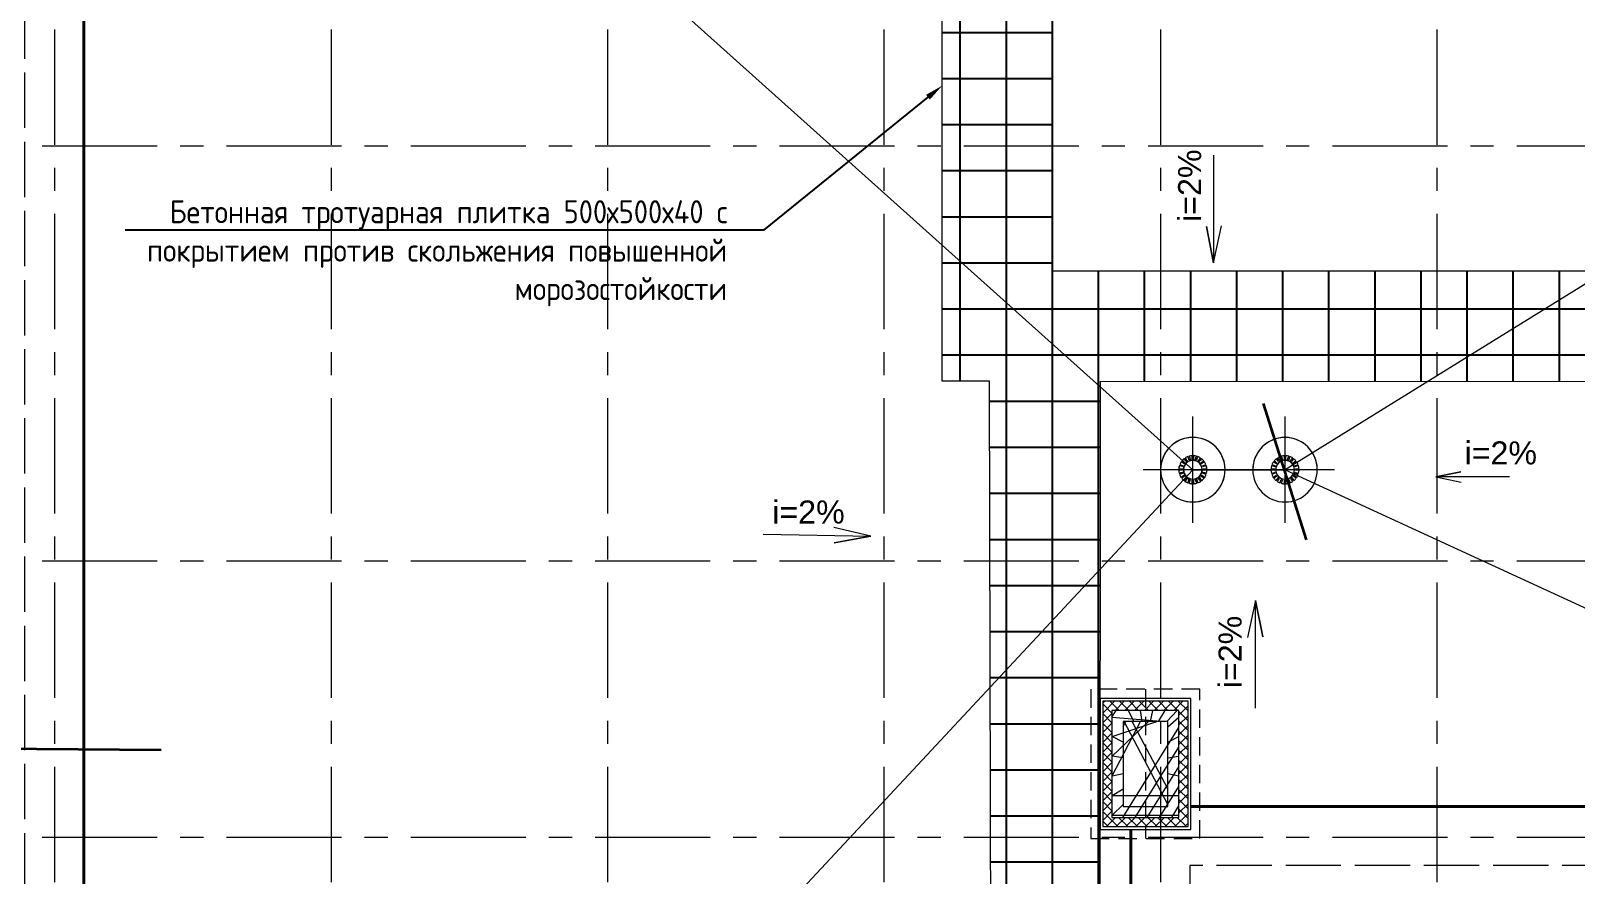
# Model space of a CAD drawing. Header units: millimetres. Extents: x -4447806 to 13389969, y -2188499 to 852203.
# Drawn here: x 4436353 to 4453108, y -580894 to -571746 of the extents above; entities that cross this region are included whole.
import ezdxf
from ezdxf import colors
from ezdxf.entities.mleader import LeaderData, LeaderLine
from ezdxf.math import Vec2, Vec3

# ---------------------------------------------------------------- set-up
doc = ezdxf.new("R2010")
doc.units = ezdxf.units.MM
for name, pattern in [('ACAD_ISO02W100', [15, 12, -3]), ('CENTER', [2, 1.25, -0.25, 0.25, -0.25]), ('HIDDEN', [6, 4, -2])]:
    doc.linetypes.add(name, pattern=pattern)
for name, color, linetype, lineweight in [('!!!_АР_отделка', 92, 'Continuous', 13), ('!!!_АР_перегородки блоки', 7, 'Continuous', 5), ('АР_Навесной фасад', 147, 'Continuous', 5), ('АР_Оси', 195, 'Continuous', 9), ('АР_Отметки', 250, 'Continuous', 15), ('АР_Размеры', 175, 'Continuous', 9), ('АР_тонкая линия', 250, 'Continuous', 0), ('ОБОРУДОВАНИЕ', 253, 'Continuous', 5), ('перекр 0.3', 181, 'Continuous', 30), ('Подвал', 250, 'Continuous', 30), ('пунктир', 251, 'Continuous', 13)]:
    doc.layers.add(name, color=color, linetype=linetype, lineweight=lineweight)
doc.layers.add('АР_Кровля дорожки', color=245, linetype='Continuous')
doc.layers.add('П_Текст', color=7, linetype='Continuous')
doc.styles.add('ISOCPEUR', font='isocpeur.ttf', dxfattribs={"width": 0.7})
doc.styles.add('ISOCPEUR_2', font='isocpeur.ttf', dxfattribs={"width": 0.9, "height": 300})
doc.styles.get("Standard").update_dxf_attribs({"font": 'arial.ttf'})
pattern_1 = [(90, (4917936.985390573, -529762.6087647942), (-500.0000000000001, 0), []), (180, (4917936.985390573, -529762.6087647942), (-2.842170943040401e-14, -500), [])]

# ---------------------------------------------------------------- blocks, each defined once
blk = doc.blocks.new('A$C6f2de472')
at = {"layer": 'АР_тонкая линия', "ltscale": 100}
for p, q in [((54.57592772785574, -68.52589298801445), (54.57592772785574, -734.3112859727285)), ((54.57592772785574, -734.3112859727285), (9.624901639340763, -509.7124210055539)), ((9.624901639340763, -509.7124210055539), (54.57592772785574, -734.3112859727285)), ((54.57592772785574, -734.3112859727285), (103.6099336369945, -505.6287240333957))]:
    blk.add_line(p, q, dxfattribs=at)
blk = doc.blocks.new('M_Сток крыши - Сетчатый фильтр 380 мм - Слив 200 мм 2-3193379-Кровля')
at = {"layer": 'ОБОРУДОВАНИЕ', "color": 3, "lineweight": 20, "flags": 128}
for points in [[(-152.1267350446647, 9.122306980374313), (-132.0912406071403, 9.122306980374326), (-112.0431549439181, 9.122306980374303)], [(-108.0011237287316, 31.18721417121553), (-127.0242874497429, 37.36821474883533), (-146.0454781264287, 43.54857424549225)], [(-141.9117846506028, 55.55902606483295), (-122.8580928793034, 49.36810632238699), (-103.7927820662061, 43.17341132440949)], [(-93.29816158142222, 62.7083574968748), (-109.4818746132008, 74.46651327549654), (-125.6635339249483, 86.22317693917506)], [(-118.0473051375903, 96.38772613638803), (-101.842131428712, 84.6139782631736), (-85.62792629529227, 72.83366867594135)], [(-69.83589882673962, 88.08991025929144), (-81.59615471404025, 104.2765138426867), (-93.35443870569411, 120.4604033445647)], [(-83.00003154254765, 127.8153150601544), (-71.22933750466267, 111.6143445950117), (-59.45298972975287, 95.40559242844496)], [(-39.9207528530546, 105.0867191707603), (-46.10509601334157, 124.1201703034178), (-52.28803434348071, 143.149297813457)], [(-40.18753608133889, 147.0058568346927), (-34.00116822601166, 127.9661743314419), (-27.81237822599808, 108.9190372333652)], [(-6.349999999993059, 112.2344089592399), (-6.349999999993055, 132.2540697534665), (-6.349999999993071, 152.2676508651532)], [(6.350000000006943, 152.2676508651542), (6.350000000006918, 132.2540697534677), (6.350000000006937, 112.2344089592412)], [(27.81237822601391, 108.9190372333708), (34.00116822602754, 127.9661743314477), (40.18753608135481, 147.0058568346986)], [(52.28803434349719, 143.1492978134647), (46.10509601335808, 124.1201703034257), (39.92075285307115, 105.0867191707683)], [(59.45298972977421, 95.40559242845515), (71.22933750468407, 111.6143445950221), (83.00003154256913, 127.8153150601649)], [(93.35443870571662, 120.4604033445765), (81.5961547140628, 104.2765138426985), (69.83589882676223, 88.08991025930342)], [(85.62792629532089, 72.83366867595203), (101.8421314287408, 84.61397826318435), (118.0473051376191, 96.38772613639888)], [(125.6635339249781, 86.22317693918657), (109.4818746132306, 74.46651327550809), (93.29816158145213, 62.70835749688639)], [(103.792782066241, 43.17341132441629), (122.8580928793384, 49.36810632239381), (141.9117846506378, 55.55902606483986)], [(146.0454781264642, 43.54857424549932), (127.0242874497785, 37.36821474884241), (108.0011237287673, 31.18721417122258)], [(112.0431549439558, 9.122306980374242), (132.091240607178, 9.12230698037424), (152.1267350447024, 9.122306980374237)], [(-112.356954244448, -3.577693019625703), (-132.3584398310157, -3.577693019625699), (-152.3579998314883, -3.577693019625695)], [(-147.4658216370705, -38.46545786676792), (-128.4121298657711, -32.27453812432185), (-109.3468190526738, -26.07984312634433)], [(-105.7061290580764, -38.25048148704755), (-124.7292927790876, -44.43148206466737), (-143.7504834557733, -50.61184156132428)], [(-128.1487984605835, -82.48421335690901), (-111.9436247517052, -70.71046548369449), (-95.7294196182853, -58.93015589646215)], [(-88.46990949618774, -69.35387637452017), (-104.6536225279662, -81.11203215314181), (-120.8352818397137, -92.8686958168203)], [(-95.91116798998836, -118.4348253462578), (-84.14047395210329, -102.233854881115), (-72.3641261771934, -86.02510271454811)], [(-62.19800361705781, -93.63916595362517), (-73.95825950435832, -109.8257695370203), (-85.71654349601214, -126.0096590388982)], [(-53.89547499619336, -142.5518774865482), (-47.70910714086607, -123.5121949832972), (-41.52031714085241, -104.4650578852204)], [(-29.47185625401281, -108.4817714797415), (-35.65619941429974, -127.5152226123989), (-41.83913774443886, -146.5443501224379)], [(-6.349999999993074, -152.2676508652035), (-6.349999999993042, -132.2540697535169), (-6.349999999993062, -112.2344089592902)], [(6.350000000006934, -112.2344089592915), (6.350000000006931, -132.2540697535181), (6.350000000006942, -152.2676508652045)], [(41.83913774445471, -146.5443501224441), (35.65619941431555, -127.515222612405), (29.4718562540286, -108.4817714797474)], [(41.52031714086893, -104.4650578852287), (47.70910714088253, -123.5121949833054), (53.89547499620974, -142.5518774865562)], [(85.71654349603381, -126.009659038909), (73.95825950437997, -109.825769537031), (62.19800361707931, -93.63916595363574)], [(72.3641261772162, -86.02510271456046), (84.14047395212596, -102.2338548811273), (95.91116799001092, -118.4348253462699)], [(120.8352818397427, -92.86869581683132), (104.6536225279952, -81.11203215315281), (88.46990949621667, -69.35387637453108)], [(95.7294196183155, -58.93015589647398), (111.9436247517352, -70.7104654837063), (128.1487984606135, -82.48421335692073)], [(143.7504834558084, -50.61184156133116), (124.7292927791227, -44.43148206467424), (105.7061290581114, -38.25048148705444)], [(109.3468190527096, -26.07984312635145), (128.4121298658068, -32.27453812432894), (147.4658216371062, -38.46545786677496)], [(152.3579998315258, -3.577693019625746), (132.3584398310532, -3.577693019625791), (112.3569542444855, -3.577693019625767)]]:
    blk.add_lwpolyline(points, dxfattribs=at)
at = {"layer": 'ОБОРУДОВАНИЕ', "color": 3, "lineweight": 20}
for centre, radius, start, end in [((1.867945798039727e-11, -2.528863876118112e-11), 350.0000000000003, 359.9999999999996, 179.9999999999998), ((1.884542567571339e-11, -2.517666075618763e-11), 152.4, 163.3962075109842, 176.5683575503843), ((1.884542567571339e-11, -2.517666075618763e-11), 152.3999999999999, 145.5442994120852, 158.6194600011817), ((1.884542567571339e-11, -2.517666075618763e-11), 152.3999999999999, 127.7749788777989, 140.7677499933545), ((1.884542567571339e-11, -2.517666075618763e-11), 112.4139006281505, 175.3453706261629, 179.9999999999995), ((1.884542567571339e-11, -2.517666075618763e-11), 112.4139006281506, 157.4147534860918, 163.8930014678603), ((1.884542567571339e-11, -2.517666075618763e-11), 101.6, 359.9999999999992, 179.9999999999994), ((1.884542567571339e-11, -2.517666075618763e-11), 112.4139006281506, 139.6160726103257, 146.0938257661134), ((1.884542567571339e-11, -2.517666075618763e-11), 152.3999999999999, 110.0656934125596, 122.9986742789652), ((1.884542567571339e-11, -2.517666075618763e-11), 112.4139006281506, 121.92952745044, 128.4066691250171), ((1.884542567571339e-11, -2.517666075618763e-11), 152.3999999999999, 92.38801546327326, 105.2895868495749), ((1.884542567571339e-11, -2.517666075618763e-11), 112.4139006281506, 104.3243310625686, 110.8009781656915), ((1.884542567571339e-11, -2.517666075618763e-11), 112.4139006281505, 86.76177088817388, 93.23822911183754), ((1.884542567571339e-11, -2.517666075618763e-11), 152.4, 74.71041315043354, 87.61198453673569), ((1.884542567571339e-11, -2.517666075618763e-11), 112.4139006281505, 69.1990218343196, 75.67566893744245), ((1.884542567571339e-11, -2.517666075618763e-11), 152.4000000000001, 57.00132572104204, 69.93430658744889), ((1.884542567571339e-11, -2.517666075618763e-11), 112.4139006281505, 51.59333087499237, 58.07047254956947), ((1.884542567571339e-11, -2.517666075618763e-11), 112.4139006281504, 33.90617423389321, 40.38392738968094), ((1.884542567571339e-11, -2.517666075618763e-11), 152.4000000000001, 39.2322500066509, 52.2250211222084), ((1.884542567571339e-11, -2.517666075618763e-11), 112.4139006281505, 16.10699853214306, 22.58524651391154), ((1.884542567571339e-11, -2.517666075618763e-11), 112.4139006281506, 359.9999999999989, 4.654629373836194), ((1.884542567571339e-11, -2.517666075618763e-11), 152.4000000000001, 21.38053999882107, 34.45570058792016), ((1.884542567571339e-11, -2.517666075618763e-11), 152.4, 3.43164244961575, 16.60379248901856), ((1.867945798039727e-11, -2.528863876118112e-11), 350.0000000000003, 179.9999999999998, 359.9999999999989), ((1.874390688234167e-11, -2.517666075618763e-11), 152.4, 181.345180730763, 194.6194600011786), ((1.874390688234167e-11, -2.517666075618763e-11), 152.4000000000001, 199.3962075109811, 212.7677499933488), ((1.874390688234167e-11, -2.517666075618763e-11), 152.4000000000001, 217.5442994120796, 230.9986742789577), ((1.874390688234167e-11, -2.517666075618763e-11), 112.4139006281506, 179.999999999999, 181.823807644696), ((1.874390688234167e-11, -2.517666075618763e-11), 112.4139006281505, 193.4147534860877, 199.8930014678562), ((1.874390688234167e-11, -2.517666075618763e-11), 101.6, 179.9999999999994, 359.9999999999989), ((1.874390688234167e-11, -2.517666075618763e-11), 112.4139006281505, 211.6160726103183, 218.093825766106), ((1.874390688234167e-11, -2.517666075618763e-11), 152.4, 235.7749788777913, 249.2895868495662), ((1.874390688234167e-11, -2.517666075618763e-11), 112.4139006281504, 229.9295274504297, 236.4066691250069), ((1.874390688234167e-11, -2.517666075618763e-11), 152.4, 254.0656934125508, 267.6119845367264), ((1.874390688234167e-11, -2.517666075618763e-11), 112.4139006281505, 248.3243310625568, 254.8009781656796), ((1.874390688234167e-11, -2.517666075618763e-11), 112.4139006281505, 266.7617708881618, 273.2382291118254), ((1.874390688234167e-11, -2.517666075618763e-11), 152.3999999999999, 272.388015463264, 285.9343065874401), ((1.874390688234167e-11, -2.517666075618763e-11), 112.4139006281506, 285.1990218343078, 291.6756689374307), ((1.874390688234167e-11, -2.517666075618763e-11), 152.3999999999999, 290.7104131504247, 304.2250211222008), ((1.874390688234167e-11, -2.517666075618763e-11), 112.4139006281506, 303.5933308749821, 310.0704725495593), ((1.874390688234167e-11, -2.517666075618763e-11), 112.4139006281506, 321.9061742338857, 328.3839273896735), ((1.874390688234167e-11, -2.517666075618763e-11), 152.3999999999999, 309.0013257210344, 322.4557005879145), ((1.874390688234167e-11, -2.517666075618763e-11), 112.4139006281506, 340.106998532139, 346.5852465139075), ((1.874390688234167e-11, -2.517666075618763e-11), 112.4139006281505, 358.1761923553028, 359.9999999999989), ((1.874390688234167e-11, -2.517666075618763e-11), 152.3999999999999, 327.2322500066453, 340.6037924890154), ((1.874390688234167e-11, -2.517666075618763e-11), 152.4, 345.3805399988179, 358.6548192692363)]:
    blk.add_arc(centre, radius, start, end, dxfattribs=at)
blk = doc.blocks.new('_DotSmall')
at = {"color": 0, "linetype": 'ByBlock', "const_width": 0.5}
blk.add_lwpolyline([(-0.0625, 0, 1), (0.0625, 0, 1)], format="xyb", close=True, dxfattribs=at)
blk = doc.blocks.new('A$C357e6c43')
at = {"layer": 'перекр 0.3', "color": 3, "lineweight": 18, "flags": 128}
for points in [[(-152.1267350446433, 9.122306980396388), (-132.0912406070856, 9.122306980396388), (-112.0431549438508, 9.122306980396388)], [(-108.0011237286963, 31.18721417125198), (-127.0242874496616, 37.36821474885801), (-146.0454781263834, 43.54857424553484)], [(-141.9117846505251, 55.55902606487507), (-122.858092879178, 49.36810632242123), (-103.7927820661571, 43.17341132444562)], [(-93.29816158139147, 62.70835749691469), (-109.4818746130913, 74.46651327551808), (-125.663533924846, 86.22317693920922)], [(-118.0473051376175, 96.38772613642504), (-101.8421314286534, 84.61397826319444), (-85.62792629515752, 72.83366867597215)], [(-69.83589882659726, 88.08991025932482), (-81.5961547140032, 104.2765138427203), (-93.35443870560266, 120.4604033445939)], [(-83.00003154249862, 127.815315060172), (-71.22933750459924, 111.6143445950293), (-59.4529897297034, 95.40559242846211)], [(-39.92075285292231, 105.0867191707948), (-46.10509601328522, 124.1201703034458), (-52.28803434339352, 143.1492978134775)], [(-40.18753608129919, 147.0058568347304), (-34.00116822589189, 127.9661743314646), (-27.81237822596449, 108.9190372333978)], [(-6.349999999860302, 112.2344089592807), (-6.349999999860302, 132.254069753486), (-6.349999999860302, 152.267650865193)], [(6.350000000093132, 152.267650865193), (6.350000000093132, 132.254069753486), (6.350000000093132, 112.2344089592807)], [(27.81237822608091, 108.9190372333978), (34.00116822612472, 127.9661743314646), (40.1875360814156, 147.0058568347304)], [(52.28803434362635, 143.1492978135066), (46.10509601340163, 124.1201703034458), (39.92075285315514, 105.0867191707948)], [(59.45298972981982, 95.40559242849122), (71.22933750471566, 111.6143445950584), (83.00003154261503, 127.8153150602011)], [(93.35443870583549, 120.4604033445939), (81.59615471411962, 104.2765138427203), (69.83589882683009, 88.08991025932482)], [(85.62792629539035, 72.83366867597215), (101.8421314288862, 84.61397826322354), (118.0473051376175, 96.38772613642504)], [(125.6635339250788, 86.22317693920922), (109.4818746133242, 74.46651327554719), (93.29816158150788, 62.70835749691469)], [(103.7927820662735, 43.17341132444562), (122.8580928794108, 49.36810632242123), (141.9117846507579, 55.55902606487507)], [(146.0454781264998, 43.54857424553484), (127.0242874498945, 37.36821474885801), (108.0011237288127, 31.18721417125198)], [(112.0431549439672, 9.122306980396388), (132.0912406072021, 9.122306980396388), (152.1267350447597, 9.122306980396388)], [(-112.3569542444311, -3.57769301958615), (-132.3584398309467, -3.57769301958615), (-152.3579998314381, -3.57769301958615)], [(-147.4658216370735, -38.46545786672505), (-128.4121298657265, -32.27453812430031), (-109.3468190525891, -26.0798431263247)], [(-105.7061290580314, -38.25048148701899), (-124.7292927789968, -44.43148206462502), (-143.7504834557185, -50.61184156130184)], [(-128.1487984606065, -82.48421335688909), (-111.9436247516423, -70.71046548365848), (-95.7294196181465, -58.93015589643619)], [(-88.46990949613973, -69.3538763744873), (-104.6536225278396, -81.1120321531198), (-120.8352818395942, -92.86869581678184)], [(-95.91116798995063, -118.4348253462231), (-84.14047395205125, -102.2338548810803), (-72.36412617715541, -86.0251027145132)], [(-62.1980036169989, -93.63916595358751), (-73.95825950428843, -109.825769536983), (-85.71654349588789, -126.0096590388566)], [(-53.89547499618493, -142.5518774865195), (-47.70910714077763, -123.5121949832537), (-41.52031714073382, -104.465057885187)], [(-29.47185625392012, -108.48177147971), (-35.65619941428304, -127.515222612361), (-41.83913774439134, -146.5443501224217)], [(-6.349999999860302, -152.2676508651639), (-6.349999999860302, -132.254069753486), (-6.349999999860302, -112.2344089592516)], [(6.350000000093132, -112.2344089592516), (6.350000000093132, -132.254069753486), (6.350000000093132, -152.2676508651639)], [(41.83913774450775, -146.5443501224217), (35.65619941439945, -127.5152226123901), (29.47185625415295, -108.48177147971)], [(41.52031714096665, -104.465057885187), (47.70910714101046, -123.5121949832828), (53.89547499618493, -142.5518774865195)], [(85.71654349612072, -126.0096590388857), (73.95825950452127, -109.8257695370121), (62.19800361711532, -93.63916595361661)], [(72.36412617727183, -86.0251027145423), (84.14047395216767, -102.2338548811094), (95.91116799006704, -118.4348253462522)], [(120.8352818398271, -92.86869581681094), (104.6536225280724, -81.1120321531198), (88.46990949625615, -69.3538763745164)], [(95.72941961837932, -58.93015589643619), (111.9436247518752, -70.71046548368759), (128.1487984606065, -82.48421335688909)], [(143.7504834558349, -50.61184156130184), (124.7292927792296, -44.43148206465412), (105.7061290581478, -38.25048148701899)], [(109.3468190527055, -26.0798431263247), (128.4121298658429, -32.27453812430031), (147.4658216371899, -38.46545786675415)], [(152.3579998316709, -3.57769301958615), (132.3584398310632, -3.57769301958615), (112.3569542445475, -3.57769301958615)]]:
    blk.add_lwpolyline(points, dxfattribs=at)
at = {"layer": 'перекр 0.3', "color": 3, "lineweight": 18}
for radius, start, end in [(350.0000000000003, 0, 180), (350.0000000000003, 180, 0), (152.4, 163.3962075116569, 176.5683575503826), (152.3999999999999, 145.5442994122952, 158.6194600016077), (152.3999999999999, 127.7749788797527, 140.7677499956926), (112.4139006281505, 175.3453706254388, 180), (112.4139006281506, 180, 181.8238076443281), (112.4139006281506, 157.4147534876763, 163.8930014675736), (101.6, 0, 180), (101.6, 180, 0), (112.4139006281506, 139.6160726119874, 146.093825764659), (152.3999999999999, 110.0656934129666, 122.9986742833611), (112.4139006281506, 121.929527454025, 128.4066691217365), (152.3999999999999, 92.38801546105358, 105.2895868486009), (112.4139006281506, 104.3243310584388, 110.8009781642061), (112.4139006281505, 86.76177088388584, 93.23822911611414), (152.4, 74.7104131513991, 87.6119845389464), (112.4139006281505, 69.19902183579393, 75.67566894156126), (152.4000000000001, 57.00132571663893, 69.93430658703339), (112.4139006281505, 51.59333087826353, 58.07047254597494), (112.4139006281504, 33.90617423534096, 40.38392738801258), (152.4000000000001, 39.23225000430735, 52.22502112024731), (112.4139006281505, 16.10699853242636, 22.58524651232374), (112.4139006281506, 0, 4.654629374561144), (112.4139006281505, 358.1761923556719, 0), (152.4000000000001, 21.38053999839231, 34.45570058770478), (152.4, 3.431642449617404, 16.60379248834308), (152.4, 181.3451807311476, 194.6194600015075), (152.4000000000001, 199.396207509929, 212.7677499926932), (152.4000000000001, 217.5442994125053, 230.9986742800163), (112.4139006281505, 193.4147534860805, 199.8930014676895), (112.4139006281505, 211.6160726099912, 218.0938257673393), (152.4, 235.7749788794526, 249.2895868508693), (112.4139006281504, 229.9295274487667, 236.4066691244509), (152.4, 254.0656934141651, 267.6119845389464), (112.4139006281505, 248.3243310609251, 254.8009781660473), (112.4139006281505, 266.7617708838858, 273.2382291161142), (152.3999999999999, 272.3880154610536, 285.9343065858349), (112.4139006281506, 285.1990218339527, 291.675668939075), (152.3999999999999, 290.7104131491307, 304.2250211205474), (112.4139006281506, 303.593330875549, 310.0704725512333), (112.4139006281506, 321.9061742326607, 328.3839273900087), (152.3999999999999, 309.0013257199837, 322.4557005874947), (112.4139006281506, 340.1069985323104, 346.5852465139195), (152.3999999999999, 327.2322500073068, 340.6037924884981), (152.4, 345.3805399984926, 358.6548192688523)]:
    blk.add_arc((0, 0), radius, start, end, dxfattribs=at)
blk = doc.blocks.new('A$C8068bb3d')
at = {"layer": 'АР_Оси', "linetype": 'CENTER', "ltscale": 1000}
for p, q in [((0, -576.2685187675525), (0, 576.2685187675525)), ((537.0023309569806, 0), (-537.0023309569806, 0))]:
    blk.add_line(p, q, dxfattribs=at)

msp = doc.modelspace()

# ---------------------------------------------------------------- hatches: boundary and pattern name
at = {"layer": '!!!_АР_отделка', "true_color": 0x000000}
h = msp.add_hatch(dxfattribs=at)
h.set_pattern_fill('ANSI37', color=18, scale=600, angle=180)
h.set_pattern_definition([(225, (4067467.434961122, -696087.6851038721), (53.03300858899106, -53.03300858899107), []), (315, (4067467.434961122, -696087.6851038721), (53.03300858899107, 53.03300858899105), [])])
h.paths.add_polyline_path([(4447982.489076565, -579018.4332312047), (4447983.002310419, -580379.1148335), (4448907.848302593, -580379.1148335), (4448907.848302593, -579018.4332312047)])
h.paths.add_polyline_path([(4448083.002310419, -579118.4332312047), (4448807.848302593, -579118.4332312047), (4448807.848302593, -580279.1148335), (4448083.002310419, -580279.1148335)], flags=16)
h.paths.add_polyline_path([(4449470.434961122, -580012.2397357099), (4449527.412803385, -579488.1851038721)])
at = {"layer": '!!!_АР_перегородки блоки', "lineweight": 5, "true_color": 0x000000}
h = msp.add_hatch(dxfattribs=at)
h.set_pattern_fill('ANSI32', color=18, scale=500, angle=180, style=0)
h.set_pattern_definition([(225, (8367822279.249435, 935610325.0166395), (132.5825214724777, -132.5825214724777), []), (225, (8367822190.861088, 935610325.0166395), (132.5825214724777, -132.5825214724777), [])])
h.paths.add_polyline_path([(4448083.002310419, -579118.4332312047), (4448084.028778129, -580279.1148335), (4448808.361536449, -580279.1148335), (4448807.335068739, -579118.4332312047)])
h.paths.add_polyline_path([(4448203.002310419, -579238.4332312047), (4448687.848302593, -579238.4332312047), (4448687.848302593, -580159.1229209891), (4448203.002310419, -580159.1229209891)], flags=16)
h.paths.add_polyline_path([(4449704.390645647, -579860.1304720342), (4449704.390645647, -579472.1304720342)])
at = {"layer": 'АР_Кровля дорожки', "ltscale": 120, "true_color": 0x636466}
h = msp.add_hatch(dxfattribs=at)
h.set_pattern_fill('ANSI37', color=251, scale=4000, angle=45, double=1)
h.set_pattern_definition(pattern_1)
h.paths.add_polyline_path([(4447439.295367175, -575544.8046936987), (4446241.612908822, -575544.491217414), (4446241.612908822, -552925.545988037), (4447439.295367175, -552925.8594643216)])
h = msp.add_hatch(dxfattribs=at)
h.set_pattern_fill('ANSI37', color=251, scale=4000, angle=45, double=1)
h.set_pattern_definition(pattern_1)
h.paths.add_polyline_path([(4447439.138629032, -575545.9133641506), (4447439.452105317, -574348.2309057983), (4453978.926990974, -574348.2309057983), (4453978.613514689, -575545.9133641506)])
h = msp.add_hatch(dxfattribs=at)
h.set_pattern_fill('ANSI37', color=251, scale=4000, angle=45, double=1)
h.set_pattern_definition(pattern_1)
h.paths.add_polyline_path([(4447955.837577649, -581612.5120911481), (4446766.236020239, -581612.2620638959), (4446755.360731745, -575545.5083858455), (4447953.045332661, -575546.3183424557)])

# ---------------------------------------------------------------- linework, layer by layer
at = {"layer": 'АР_Навесной фасад', "color": 18, "lineweight": 40, "ltscale": 100, "true_color": 0x000000}
msp.add_lwpolyline([(4448287.721109782, -580409.1148335), (4448287.731770597, -588609.1116918894), (4444042.287091684, -588609.1163349214), (4443505.822628515, -588609.1169645407), (4442487.849208558, -588609.118133337), (4442487.848604582, -589409.1148334941), (4436927.727133222, -589409.1148335058), (4436927.727133222, -565244.1148334998), (4430857.848302594, -565244.1148335001), (4430857.848302593, -553744.1148335), (4434425.085980102, -553744.1148334999), (4434424.893481102, -552929.0925762114, -0.1810559495822377), (4436807.85457373, -547694.1211046366, -0.1811806168331762), (4442047.196552703, -545310.7933701351), (4442857.848302593, -545310.7933701351), (4442857.848302593, -541744.1148335001), (4451357.848302593, -541744.1148335), (4451357.848302593, -544744.1148335), (4460187.848302594, -544744.1148335002)], format="xyb", dxfattribs=at)
msp.add_lwpolyline([(4457609.103575082, -575099.2246862908), (4457607.848302593, -580029.1148335), (4453677.727133222, -580029.1148335), (4453677.727133222, -580159.1159073599), (4448937.848302593, -580159.1222698225)], dxfattribs=at)
at = {"layer": 'АР_Оси', "linetype": 'CENTER', "ltscale": 1000}
for p, q in [((4436609.103575081, -537731.647897041), (4436609.103575081, -592350.6727399732)), ((4439609.103575081, -537731.6478970409), (4439609.103575081, -592350.6727399732)), ((4442609.103575081, -537731.647897041), (4442609.103575081, -592350.6727399732)), ((4445609.103575081, -537731.6478970409), (4445609.103575081, -592350.6727399732)), ((4448609.103575081, -537731.647897041), (4448609.103575081, -592350.6727399732)), ((4451609.103575081, -537731.6478970409), (4451609.103575081, -592350.6727399732)), ((4424474.15437112, -572994.1148335), (4507652.55642584, -572994.1148335)), ((4424474.15437112, -577494.1148335), (4507652.55642584, -577494.1148335)), ((4424474.15437112, -580494.1148335), (4507652.55642584, -580494.1148335))]:
    msp.add_line(p, q, dxfattribs=at)
at = {"layer": 'АР_Размеры', "lineweight": 35, "ltscale": 500}
for p, q in [((4450193.347326098, -577267.1817675494), (4449726.675003295, -575788.6250961104)), ((4435453.631242402, -579525.9768493198), (4437764.57590776, -579545.6177343853))]:
    msp.add_line(p, q, dxfattribs=at)
at = {"layer": 'АР_тонкая линия', "ltscale": 100}
for p, q in [((4436927.727133222, -565725.4233379343), (4448960.043576191, -576506.5433887274)), ((4455267.632320818, -573221.6813994708), (4449960.662422907, -576507.120495357)), ((4448960.043576191, -576506.5433887274), (4436927.727133222, -589409.1148335058)), ((4448960.03208919, -576506.5557065429), (4449960.662422907, -576507.120495357)), ((4449960.662422907, -576507.120495357), (4457607.848302594, -580029.1148335))]:
    msp.add_line(p, q, dxfattribs=at)
at = {"layer": 'АР_тонкая линия', "color": 18, "ltscale": 100, "true_color": 0x000000}
for points in [[(4447439.295367175, -552924.3648473863), (4447439.295367175, -574348.2309057983)], [(4446755.366185064, -575547.853006056), (4446755.366185064, -575547.853006056), (4446241.612908822, -575545.9133641506), (4446241.612908822, -564481.2485691572)], [(4447439.295367175, -574348.2309057983), (4453963.966887868, -574348.2309057983)], [(4447953.043142539, -575545.9133641506), (4447952.911503224, -581612.4020110159), (4446769.162094666, -581612.3721440281), (4446755.360684186, -575545.9133641506)], [(4447953.043142539, -575545.9133641506), (4453963.966887868, -575548.2309057983)], [(4448937.848302593, -580409.1148335), (4448937.848302593, -578988.4332312047), (4447953.002310419, -578988.4332312047), (4447953.002310419, -580409.1148335), (4448937.848302593, -580409.1148335)]]:
    msp.add_lwpolyline(points, dxfattribs=at)
for points in [[(4447983.002310419, -580379.1148335), (4448907.848302593, -580379.1148335), (4448907.848302593, -579018.4332312047), (4447983.002310419, -579018.4332312047)], [(4448083.002310419, -580279.1148335), (4448807.848302593, -580279.1148335), (4448807.848302593, -579118.4332312047), (4448083.002310419, -579118.4332312047)], [(4448203.002310419, -580159.1148335), (4448687.848302593, -580159.1148335), (4448687.848302593, -579238.4332312047), (4448203.002310419, -579238.4332312047)]]:
    msp.add_lwpolyline(points, close=True, dxfattribs=at)
at = {"layer": 'перекр 0.3', "color": 7, "linetype": 'HIDDEN', "lineweight": 5, "ltscale": 50}
msp.add_line((4448445.425306506, -578888.4332312047), (4448445.855995211, -580508.9572700334), dxfattribs=at)
msp.add_lwpolyline([(4449037.295367917, -580508.8000824505), (4449037.848302593, -578888.4332312047), (4447853.002310419, -578888.4332312047), (4447853.002310419, -580509.1148335), (4449037.295367917, -580508.8000824505)], dxfattribs=at)
at = {"layer": 'пунктир', "color": 2, "linetype": 'ACAD_ISO02W100', "ltscale": 50}
msp.add_lwpolyline([(4454317.727133222, -580799.1150482718), (4448927.721646598, -580799.1222834163), (4448927.732632427, -589089.1111464347), (4444042.28779162, -589089.1164894032), (4442967.909910565, -589089.1173764142), (4442967.909910565, -590049.1148334928), (4436287.727133222, -590049.1148335072), (4436287.727133222, -565754.1148335), (4430347.848302593, -565754.1148335004), (4430347.848302593, -553234.1148335), (4433857.625448288, -553234.1148334998), (4433857.625448288, -552934.1148335, -0.2153268967085065), (4436402.306380404, -547299.2054779328, -0.1501518204654801), (4442057.926650576, -544743.8919791951), (4442347.848302593, -544743.8919791951), (4442347.848302593, -541234.1148334999), (4451867.848302593, -541234.1148334998), (4451867.848302593, -544234.1148335), (4460347.848302594, -544234.1148335)], format="xyb", dxfattribs=at)

# ---------------------------------------------------------------- block references
at = {"layer": 'АР_тонкая линия', "ltscale": 100, "xscale": 1.754367527776944, "yscale": 1.754367527776944, "zscale": 1.754367527776944}
msp.add_blockref('A$C6f2de472', (4449090.491633467, -572973.301807684), dxfattribs=at)
at = {"layer": 'АР_тонкая линия', "ltscale": 500}
for name, p in [('A$C357e6c43', (4448960.043576191, -576506.5433887274)), ('M_Сток крыши - Сетчатый фильтр 380 мм - Слив 200 мм 2-3193379-Кровля', (4448960.662422907, -576507.1204953569)), ('M_Сток крыши - Сетчатый фильтр 380 мм - Слив 200 мм 2-3193379-Кровля', (4449960.662422907, -576507.1204953569)), ('A$C357e6c43', (4449960.662422907, -576507.120495357))]:
    msp.add_blockref(name, p, dxfattribs=at)
at = {"layer": 'АР_тонкая линия', "ltscale": 100}
for p, xscale, yscale, zscale, rotation in [((4452478.849522834, -576517.3253240148), 1.2, 1.2, 1.2, 270), ((4444175.575238375, -577299.2764047653), 1.754367527776944, 1.754367527776944, 1.754367527776944, 88.90682465246924), ((4449735.616917265, -579214.0165632917), 1.754367527776944, 1.754367527776944, 1.754367527776944, 180)]:
    msp.add_blockref('A$C6f2de472', p, dxfattribs=dict(at, xscale=xscale, yscale=yscale, zscale=zscale, rotation=rotation))
at = {"layer": 'Подвал', "lineweight": 13, "ltscale": 500}
for p in [(4448960.03208919, -576506.5557065429), (4449960.662422907, -576507.120495357)]:
    msp.add_blockref('A$C8068bb3d', p, dxfattribs=at)

# ---------------------------------------------------------------- texts
at = {"layer": 'АР_тонкая линия', "ltscale": 100, "char_height": 250.0000000000001, "width": 682.5000000000002, "attachment_point": 1, "rotation": 90}
for insert in [(4448800.271510457, -573818.8431646687), (4449239.408263315, -578877.4341878884)]:
    msp.add_mtext('i=2%', dxfattribs=dict(at, insert=insert))
at = {"layer": 'АР_тонкая линия', "ltscale": 100, "char_height": 250.0000000000001, "width": 682.5000000000002, "attachment_point": 1}
for insert in [(4451908.353762043, -576199.6228710881), (4444396.587397627, -576840.8721168576)]:
    msp.add_mtext('i=2%', dxfattribs=dict(at, insert=insert))

# ---------------------------------------------------------------- leaders
at = {"layer": 'АР_Отметки'}
ml = msp.add_multileader_mtext('Standard', dxfattribs=at)
ml.set_content('+19,400', color=256, style='ISOCPEUR')
ml.set_leader_properties(color=256, linetype='Continuous', lineweight=-1)
ml.set_arrow_properties(name='DOTSMALL')
ml.build(insert=Vec2(0, 0))
ml.multileader.update_dxf_attribs({"has_text_frame": 1, "text_left_attachment_type": 4, "text_right_attachment_type": 4, "dogleg_length": 100, "arrow_head_size": 180})
ctx = ml.context
ctx.base_point, ctx.char_height, ctx.arrow_head_size, ctx.landing_gap_size, ctx.plane_origin = Vec3(4450756.443617656, -595515.6465397441), 250, 180, 50, Vec3(4450759.41931788, -597703.0008724759)
ctx.left_attachment, ctx.right_attachment = 4, 4
notes = []
notes.append((ctx, [(0, (0, 0, 0), (0, 0), (1, 0), 1, [])]))
ctx.mtext.insert, ctx.mtext.width, ctx.mtext.defined_height, ctx.mtext.line_spacing_style, ctx.mtext.flow_direction = Vec3(4450806.443617656, -595182.3132064107), 696.0352958708361, 776.4611150313478, 2, 5
ml = msp.add_multileader_mtext('Standard', dxfattribs=at)
ml.set_content('+19,400', color=256, style='ISOCPEUR')
ml.set_leader_properties(color=256, linetype='Continuous', lineweight=-1)
ml.set_arrow_properties(name='DOTSMALL')
ml.build(insert=Vec2(0, 0))
ml.multileader.update_dxf_attribs({"has_text_frame": 1, "text_left_attachment_type": 4, "text_right_attachment_type": 4, "dogleg_length": 100, "arrow_head_size": 180})
ctx = ml.context
ctx.base_point, ctx.char_height, ctx.arrow_head_size, ctx.landing_gap_size, ctx.plane_origin = Vec3(4490999.904235704, -595900.8219466365), 250, 180, 50, Vec3(4490918.510785855, -597611.5139204648)
ctx.left_attachment, ctx.right_attachment = 4, 4
notes.append((ctx, [(0, (0, 0, 0), (0, 0), (1, 0), 1, [])]))
ctx.mtext.insert, ctx.mtext.width, ctx.mtext.defined_height, ctx.mtext.line_spacing_style, ctx.mtext.flow_direction = Vec3(4491049.904235704, -595567.4886133032), 696.0352958708361, 776.4611150313478, 2, 5
ml = msp.add_multileader_mtext('Standard', dxfattribs=at)
ml.set_content('%%P0,000', color=256, style='ISOCPEUR')
ml.set_leader_properties(color=256, linetype='Continuous', lineweight=-1)
ml.set_arrow_properties(name='DOTSMALL')
ml.build(insert=Vec2(0, 0))
ml.multileader.update_dxf_attribs({"has_text_frame": 1, "text_left_attachment_type": 4, "text_right_attachment_type": 4, "dogleg_length": 100, "arrow_head_size": 180})
ctx = ml.context
ctx.base_point, ctx.char_height, ctx.arrow_head_size, ctx.landing_gap_size, ctx.plane_origin = Vec3(4512057.738082781, -603050.3410696584), 250, 180, 50, Vec3(4511976.344632998, -604317.905261874)
ctx.left_attachment, ctx.right_attachment = 4, 4
notes.append((ctx, [(0, (0, 0, 0), (0, 0), (1, 0), 1, [])]))
ctx.mtext.insert, ctx.mtext.width, ctx.mtext.line_spacing_style, ctx.mtext.flow_direction = Vec3(4512107.738082781, -602717.007736325), 852.6970314602484, 2, 5
at = {"layer": 'П_Текст', "lineweight": 5}
ml = msp.add_multileader_mtext('Standard', dxfattribs=at)
ml.set_content('Бетонная тротуарная плитка 500х500х40 с покрытием против скольжения повышенной морозостойкости ', color=256, style='ISOCPEUR_2')
ml.set_leader_properties()
ml.build(insert=Vec2(0, 0))
ml.multileader.update_dxf_attribs({"text_left_attachment_type": 6, "text_right_attachment_type": 6, "dogleg_length": 374.000000000014, "arrow_head_size": 200})
ctx = ml.context
ctx.base_point, ctx.char_height, ctx.arrow_head_size, ctx.landing_gap_size, ctx.plane_origin = Vec3(4437587.025939208, -573908.2762751558), 250, 200, 20, Vec3(4435454.881229379, -576681.5778968544)
ctx.left_attachment, ctx.right_attachment, ctx.text_align_type = 6, 6, 2
notes.append((ctx, [(0, (1, 1, 0), (4444301.025939208, -573908.2762751558), (-1, 0), 374.000000000014, [(0, [(4446241.612908822, -572339.81780395)], 0, [])])]))
ctx.mtext.insert, ctx.mtext.width, ctx.mtext.alignment, ctx.mtext.flow_direction = Vec3(4443907.025939208, -573583.2762751558), 6465.474320991321, 3, 5
for ctx, leaders in notes:
    for number, flags, end, landing, length, lines in leaders:
        leader = LeaderData()
        leader.index, (leader.has_last_leader_line, leader.has_dogleg_vector, leader.attachment_direction) = number, flags
        leader.last_leader_point, leader.dogleg_vector, leader.dogleg_length = Vec3(end), Vec3(landing), length
        for number, points, colour, breaks in lines:
            line = LeaderLine()
            line.index, line.vertices, line.color, line.breaks = number, Vec3.list(points), colors.encode_raw_color(colour), breaks
            leader.lines.append(line)
        ctx.leaders.append(leader)

doc.saveas('drawing.dxf')
